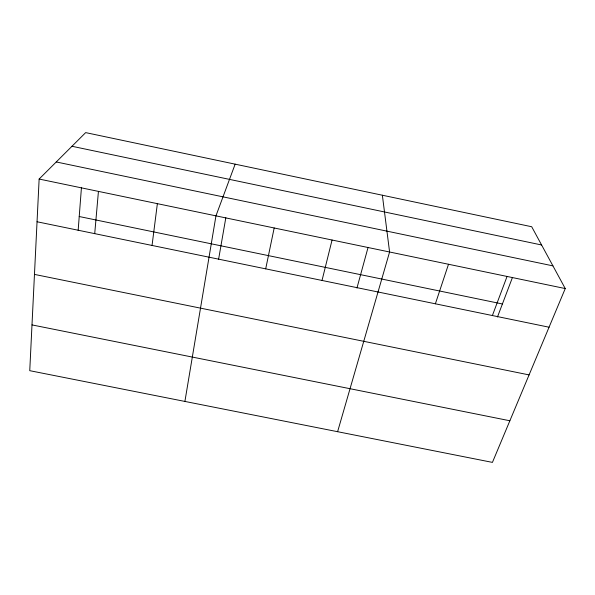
<?xml version="1.0" encoding="UTF-8"?>
<svg xmlns="http://www.w3.org/2000/svg" width="595" height="595" viewBox="0 0 595 595"><rect width="100%" height="100%" fill="white"/><g stroke="black" fill="none" stroke-linecap="round" stroke-linejoin="round"><path stroke-width="0.89" d="M39.136 179.05L29.75 370.678L492.429 462.389L565.25 288.56L531.699 226.74L85.665 132.611L39.136 179.05L565.25 288.56M78.161 230.332L81.463 187.336M94.717 233.642L98.435 191.389M152.045 245.452L157.37 203.661M184.904 401.432L215.955 215.851L235.151 164.153M218.551 259.532L225.825 217.74M265.697 268.858L274.183 227.974M322.021 280.453L332.062 240.023M356.948 288.032L368.082 247.356M337.603 431.702L389.591 251.997L382.362 195.227M435.376 303.8L448.504 264.262M492.385 315.543L507.059 276.444M497.472 316.979L512.473 277.419M31.989 324.907L509.87 420.769M34.465 274.399L529.074 374.909M79.217 216.52L502.403 303.978M37.046 221.764L549.059 327.213M71.973 146.273L541.599 244.984M56.25 161.959L552.941 265.876"/></g></svg>
